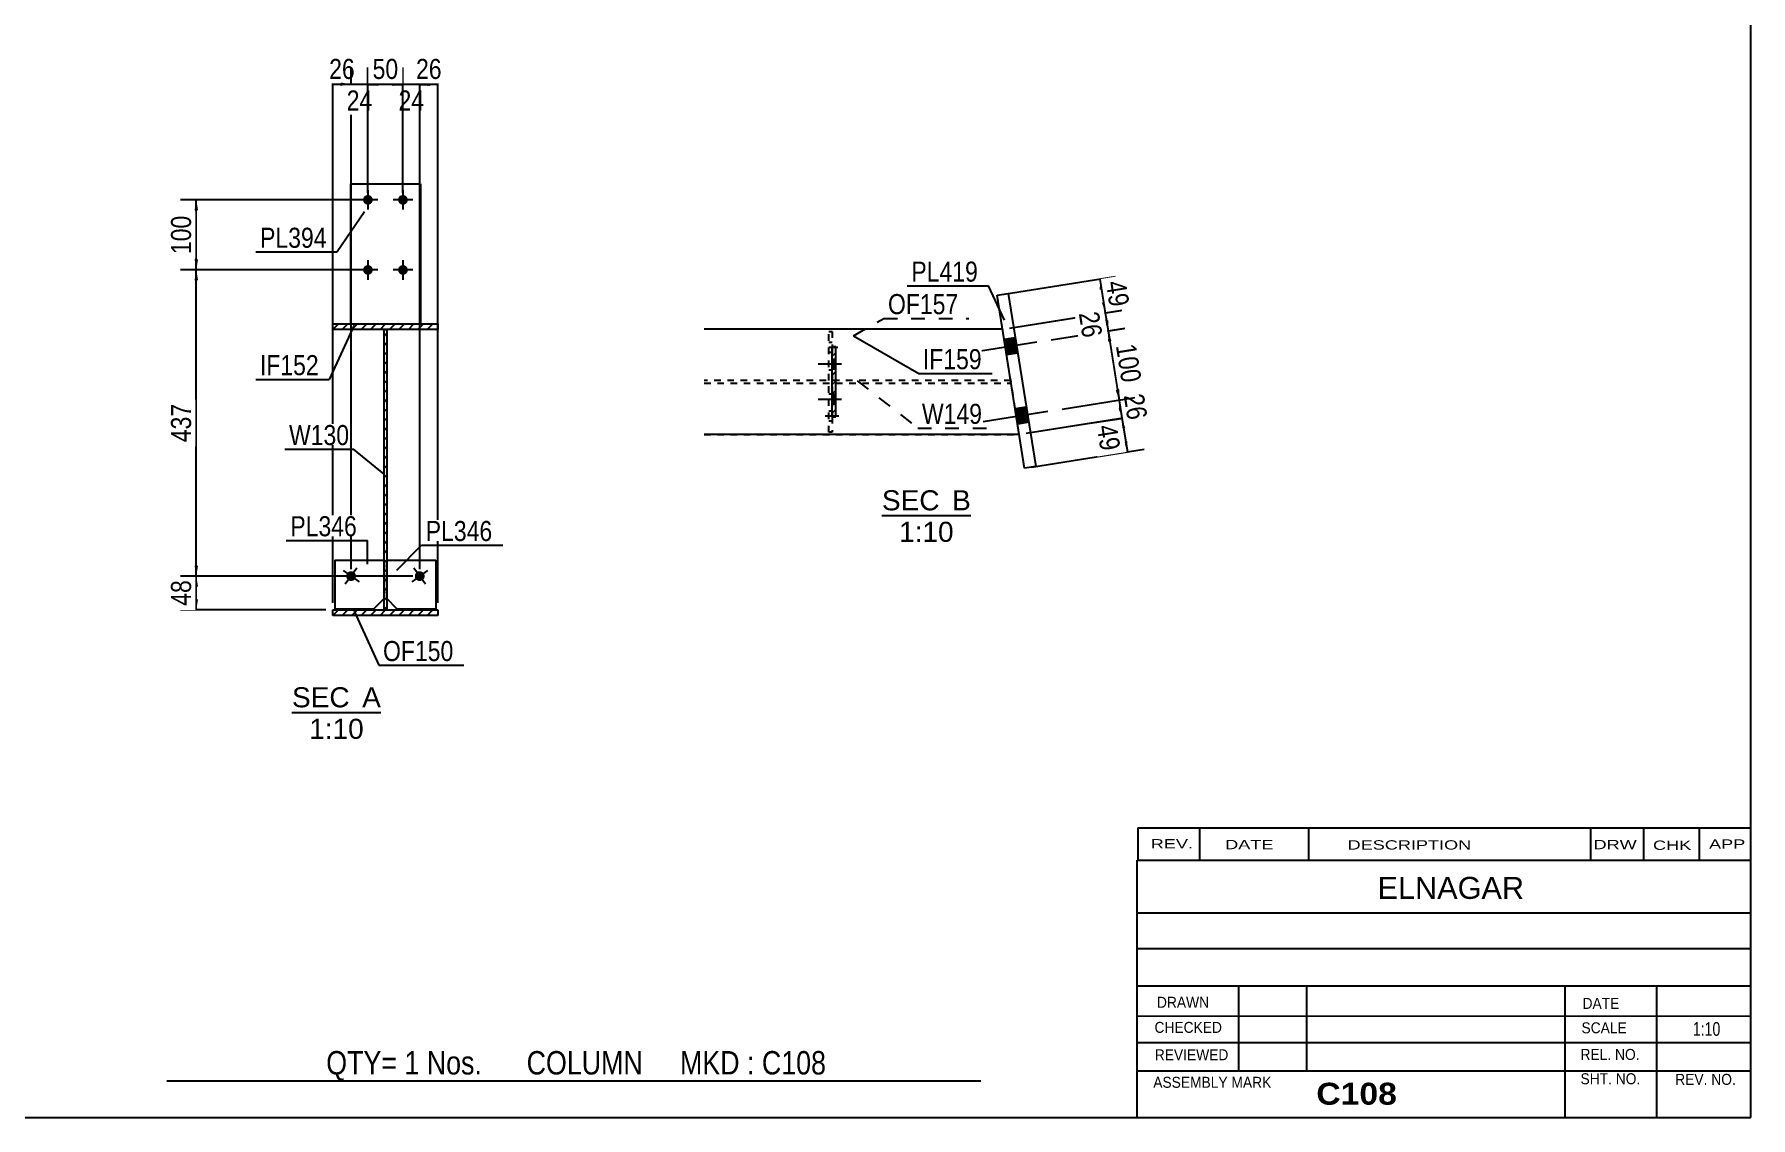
# Model space of a CAD drawing. Header units: millimetres. Extents: x -320 to 83, y -173 to 104.
# Drawn here: x -162.5 to 82.5, y -173.5 to -18.9 of the extents above; entities that cross this region are included whole.
import ezdxf

# ---------------------------------------------------------------- set-up
doc = ezdxf.new("R2010")
doc.units = ezdxf.units.MM
doc.linetypes.add('DXK_LINE_DOT1', pattern=[1.8814, 0.9407, -0.9407])
doc.linetypes.add('DXK_LINE_DOT2', pattern=[3.9198, 1.9599, -1.9599])
doc.styles.add('Arial', font='ARIAL.TTF', dxfattribs={"height": 0.2})
doc.styles.add('Arial Bold', font='ARIALBD.TTF', dxfattribs={"height": 0.2})
doc.styles.add('Arial Narrow', font='ARIALN.TTF', dxfattribs={"height": 0.2})

# ---------------------------------------------------------------- blocks, each defined once
blk = doc.blocks.new('Unknown-624482571-1210')
at = {"color": 5, "linetype": 'Continuous'}
for p, q in [((82.51, -173.46), (82.51, 103.54)), ((-317.49, -173.46), (82.51, -173.46))]:
    blk.add_line(p, q, dxfattribs=at)
blk = doc.blocks.new('Unknown-624482571-12 - 1902')
at = {"color": 1, "linetype": 'Continuous'}
blk.add_line((-125.74, -115.65), (-113.05, -115.65), dxfattribs=at)
at = {"color": 0, "linetype": 'Continuous'}
for points in [[(-117.52, -114.9), (-117.52, -111.9), (-125.74, -111.9), (-125.74, -114.9)], [(-113.05, -114.9), (-113.05, -111.9), (-115.72, -111.9), (-115.72, -114.9)], [(-115.5, -119.4), (-115.5, -116.4), (-123.29, -116.4), (-123.29, -119.4)]]:
    blk.add_wipeout(points, dxfattribs=at)
at = {"color": 136, "linetype": 'Continuous', "style": 'Arial'}
for s, height, p in [('SEC', 2.865, (-125.74, -114.9)), ('A', 2.87, (-115.72, -114.9)), ('1:10', 2.865, (-123.29, -119.4))]:
    blk.add_text(s, height=height, dxfattribs=at).set_placement(p)
blk = doc.blocks.new('Unknown-624482571-13 - 2124')
at = {"color": 1, "linetype": 'Continuous'}
blk.add_line((-41.52, -87.54), (-28.83, -87.54), dxfattribs=at)
at = {"color": 0, "linetype": 'Continuous'}
for points in [[(-33.3, -86.79), (-33.3, -83.79), (-41.52, -83.79), (-41.52, -86.79)], [(-28.83, -86.79), (-28.83, -83.79), (-31.5, -83.79), (-31.5, -86.79)], [(-31.29, -91.29), (-31.29, -88.29), (-39.07, -88.29), (-39.07, -91.29)]]:
    blk.add_wipeout(points, dxfattribs=at)
at = {"color": 136, "linetype": 'Continuous', "style": 'Arial'}
for s, height, p in [('SEC', 2.865, (-41.52, -86.79)), ('B', 2.87, (-31.5, -86.79)), ('1:10', 2.865, (-39.07, -91.29))]:
    blk.add_text(s, height=height, dxfattribs=at).set_placement(p)
blk = doc.blocks.new('Bolt-624482571-1913 - 1902')
at = {"linetype": 'Continuous'}
for points in [[(-114.2, -42.48, -1), (-115.6, -42.48, -1)], [(-109.2, -42.48, -1), (-110.6, -42.48, -1)], [(-114.2, -52.48, -1), (-115.6, -52.48, -1)], [(-109.2, -52.48, -1), (-110.6, -52.48, -1)]]:
    blk.add_hatch(color=3, dxfattribs=at).paths.add_polyline_path(points)
at = {"color": 3, "linetype": 'Continuous'}
for p, q in [((-114.9, -41.08), (-114.9, -43.88)), ((-109.9, -41.08), (-109.9, -43.88)), ((-113.5, -42.48), (-116.3, -42.48)), ((-108.5, -42.48), (-111.3, -42.48)), ((-114.9, -51.08), (-114.9, -53.88)), ((-109.9, -51.08), (-109.9, -53.88)), ((-113.5, -52.48), (-116.3, -52.48)), ((-108.5, -52.48), (-111.3, -52.48))]:
    blk.add_line(p, q, dxfattribs=at)
blk = doc.blocks.new('Bolt-624482571-1914 - 1902')
at = {"linetype": 'Continuous'}
blk.add_hatch(color=3, dxfattribs=at).paths.add_polyline_path([(-107.09, -96.75, -1), (-107.92, -95.61, -1)])
at = {"color": 3, "linetype": 'Continuous'}
for p, q in [((-106.37, -95.36), (-108.64, -97)), ((-106.68, -97.31), (-108.33, -95.05))]:
    blk.add_line(p, q, dxfattribs=at)
blk = doc.blocks.new('Part-624482571-1923 - 1902')
at = {"linetype": 'Continuous'}
h = blk.add_hatch(dxfattribs=at)
h.set_pattern_fill('', scale=0.3, style=0, pattern_type=0)
h.set_pattern_definition([(45, (-112.6043, -100.98), (-0.67352, 0.67352), [])])
h.paths.add_polyline_path([(-112.6, -60.98), (-112.6, -100.98), (-112.2, -100.98), (-112.2, -60.98)])
at = {"color": 2, "linetype": 'Continuous'}
for p, q in [((-112.6, -100.98), (-112.6, -60.98)), ((-112.6, -60.98), (-112.2, -60.98)), ((-112.2, -60.98), (-112.2, -100.98)), ((-112.2, -100.98), (-112.6, -100.98))]:
    blk.add_line(p, q, dxfattribs=at)
blk = doc.blocks.new('Bolt-624482571-1915 - 1902')
at = {"linetype": 'Continuous'}
blk.add_hatch(color=3, dxfattribs=at).paths.add_polyline_path([(-116.89, -95.61, -1), (-117.72, -96.75, -1)])
at = {"color": 3, "linetype": 'Continuous'}
for p, q in [((-118.44, -95.36), (-116.17, -97)), ((-116.48, -95.05), (-118.13, -97.31))]:
    blk.add_line(p, q, dxfattribs=at)
blk = doc.blocks.new('Part-624482571-1932 - 1902')
at = {"color": 2, "linetype": 'Continuous'}
for p, q in [((-117.4, -40.18), (-107.4, -40.18)), ((-117.4, -40.18), (-117.4, -60.18)), ((-107.4, -40.18), (-107.4, -60.18))]:
    blk.add_line(p, q, dxfattribs=at)
at = {"color": 7, "linetype": 'DXK_LINE_DOT1'}
blk.add_line((-117.4, -60.18), (-107.4, -60.18), dxfattribs=at)
blk = doc.blocks.new('Part-624482571-1954 - 1902')
at = {"color": 2, "linetype": 'Continuous'}
for p, q in [((-112.2, -93.88), (-105.2, -93.88)), ((-105.2, -93.88), (-105.2, -100.88)), ((-110.7, -100.88), (-112.2, -99.38)), ((-105.2, -100.88), (-110.7, -100.88))]:
    blk.add_line(p, q, dxfattribs=at)
at = {"color": 7, "linetype": 'DXK_LINE_DOT1'}
blk.add_line((-112.2, -99.38), (-112.2, -93.88), dxfattribs=at)
blk = doc.blocks.new('Part-624482571-1959 - 1902')
at = {"color": 2, "linetype": 'Continuous'}
for p, q in [((-119.6, -93.88), (-112.6, -93.88)), ((-119.6, -93.88), (-119.6, -100.88)), ((-112.6, -99.38), (-114.1, -100.88)), ((-114.1, -100.88), (-119.6, -100.88))]:
    blk.add_line(p, q, dxfattribs=at)
at = {"color": 7, "linetype": 'DXK_LINE_DOT1'}
blk.add_line((-112.6, -93.88), (-112.6, -99.38), dxfattribs=at)
blk = doc.blocks.new('Part-624482571-1972 - 1902')
at = {"linetype": 'Continuous'}
h = blk.add_hatch(dxfattribs=at)
h.set_pattern_fill('', scale=0.3, style=0, pattern_type=0)
h.set_pattern_definition([(45, (-119.9043, -60.98), (-0.67352, 0.67352), [])])
h.paths.add_polyline_path([(-119.9, -60.18), (-119.9, -60.98), (-104.9, -60.98), (-104.9, -60.18)])
at = {"color": 2, "linetype": 'Continuous'}
for p, q in [((-119.9, -60.98), (-119.9, -60.18)), ((-119.9, -60.18), (-104.9, -60.18)), ((-104.9, -60.98), (-119.9, -60.98)), ((-104.9, -60.18), (-104.9, -60.98))]:
    blk.add_line(p, q, dxfattribs=at)
blk = doc.blocks.new('Part-624482571-1980 - 1902')
at = {"linetype": 'Continuous'}
h = blk.add_hatch(dxfattribs=at)
h.set_pattern_fill('', scale=0.3, style=0, pattern_type=0)
h.set_pattern_definition([(45, (-119.9043, -101.78), (-0.67352, 0.67352), [])])
h.paths.add_polyline_path([(-119.9, -100.98), (-119.9, -101.78), (-104.9, -101.78), (-104.9, -100.98)])
at = {"color": 2, "linetype": 'Continuous'}
for p, q in [((-119.9, -101.78), (-119.9, -100.98)), ((-119.9, -100.98), (-104.9, -100.98)), ((-104.9, -101.78), (-119.9, -101.78)), ((-104.9, -100.98), (-104.9, -101.78))]:
    blk.add_line(p, q, dxfattribs=at)
blk = doc.blocks.new('Part-624482571-2192 - 2124')
at = {"color": 7, "linetype": 'DXK_LINE_DOT1'}
for p, q in [((-24.29, -60.95), (-66.89, -60.95)), ((-66.89, -75.95), (-21.91, -75.95))]:
    blk.add_line(p, q, dxfattribs=at)
blk = doc.blocks.new('Bolt-624482571-2128 - 2124')
at = {"linetype": 'Continuous'}
for points in [[(-22.13, -64.35), (-22.48, -62.17), (-24.06, -62.42), (-23.71, -64.6)], [(-22.13, -64.35), (-22.48, -62.17), (-24.06, -62.42), (-23.71, -64.6)], [(-22.13, -64.35), (-22.48, -62.17), (-24.06, -62.42), (-23.71, -64.6)], [(-22.13, -64.35), (-22.48, -62.17), (-24.06, -62.42), (-23.71, -64.6)], [(-20.56, -74.22), (-20.91, -72.05), (-22.49, -72.3), (-22.14, -74.47)], [(-20.56, -74.22), (-20.91, -72.05), (-22.49, -72.3), (-22.14, -74.47)], [(-20.56, -74.22), (-20.91, -72.05), (-22.49, -72.3), (-22.14, -74.47)], [(-20.56, -74.22), (-20.91, -72.05), (-22.49, -72.3), (-22.14, -74.47)]]:
    blk.add_hatch(color=3, dxfattribs=at).paths.add_polyline_path(points)
at = {"color": 3, "linetype": 'Continuous'}
for p, q in [((-19.4, -62.8), (-28.63, -64.26)), ((-19.4, -62.8), (-28.63, -64.26)), ((-19.4, -62.8), (-28.63, -64.26)), ((-19.4, -62.8), (-28.63, -64.26)), ((-22.48, -62.17), (-24.06, -62.42)), ((-22.48, -62.17), (-24.06, -62.42)), ((-22.48, -62.17), (-24.06, -62.42)), ((-22.48, -62.17), (-24.06, -62.42)), ((-22.13, -64.35), (-23.71, -64.6)), ((-22.13, -64.35), (-23.71, -64.6)), ((-22.13, -64.35), (-23.71, -64.6)), ((-22.13, -64.35), (-23.71, -64.6)), ((-17.83, -72.67), (-27.06, -74.14)), ((-17.83, -72.67), (-27.06, -74.14)), ((-17.83, -72.67), (-27.06, -74.14)), ((-17.83, -72.67), (-27.06, -74.14)), ((-20.91, -72.05), (-22.49, -72.3)), ((-20.91, -72.05), (-22.49, -72.3)), ((-20.91, -72.05), (-22.49, -72.3)), ((-20.91, -72.05), (-22.49, -72.3)), ((-20.56, -74.22), (-22.14, -74.47)), ((-20.56, -74.22), (-22.14, -74.47)), ((-20.56, -74.22), (-22.14, -74.47)), ((-20.56, -74.22), (-22.14, -74.47))]:
    blk.add_line(p, q, dxfattribs=at)
blk = doc.blocks.new('Bolt-624482571-2129 - 2124')
at = {"linetype": 'Continuous'}
for points in [[(-48.1, -66.65), (-48.1, -65.25), (-48.6, -65.25), (-48.6, -66.65)], [(-48.1, -71.65), (-48.1, -70.25), (-48.6, -70.25), (-48.6, -71.65)]]:
    blk.add_hatch(color=3, dxfattribs=at).paths.add_polyline_path(points)
at = {"color": 3, "linetype": 'Continuous'}
for p, q in [((-47.3, -65.95), (-50.6, -65.95)), ((-48.1, -65.25), (-48.6, -65.25)), ((-48.1, -66.65), (-48.6, -66.65)), ((-47.3, -70.95), (-50.6, -70.95)), ((-48.1, -70.25), (-48.6, -70.25)), ((-48.1, -71.65), (-48.6, -71.65))]:
    blk.add_line(p, q, dxfattribs=at)
blk = doc.blocks.new('Part-624482571-3544 - 2124')
at = {"color": 7, "linetype": 'DXK_LINE_DOT1'}
for p, q in [((-49.1, -75.65), (-49.1, -68.65)), ((-49.1, -70.15), (-48.6, -70.15)), ((-48.6, -73.45), (-48.6, -75.65)), ((-48.6, -75.65), (-49.1, -75.65))]:
    blk.add_line(p, q, dxfattribs=at)
blk = doc.blocks.new('Part-624482571-2163 - 2124')
at = {"color": 2, "linetype": 'Continuous'}
for p, q in [((-24.29, -60.95), (-66.89, -60.95)), ((-21.91, -75.95), (-66.89, -75.95))]:
    blk.add_line(p, q, dxfattribs=at)
at = {"color": 7, "linetype": 'DXK_LINE_DOT1'}
blk.add_line((-21.91, -75.95), (-24.29, -60.95), dxfattribs=at)
blk = doc.blocks.new('Part-624482571-2147 - 2124')
at = {"color": 2, "linetype": 'Continuous'}
for p, q in [((-25.06, -56.1), (-23.48, -55.85)), ((-21.14, -80.79), (-25.06, -56.1)), ((-23.48, -55.85), (-19.56, -80.54)), ((-19.56, -80.54), (-21.14, -80.79))]:
    blk.add_line(p, q, dxfattribs=at)
blk = doc.blocks.new('Part-624482571-2148 - 2124')
at = {"linetype": 'Continuous'}
h = blk.add_hatch(dxfattribs=at)
h.set_pattern_fill('', scale=0.3, style=0, pattern_type=0)
h.set_pattern_definition([(45, (-48.5983, -63.448), (-0.67352, 0.67352), [])])
h.paths.add_polyline_path([(-48.1, -63.45), (-48.6, -63.45), (-48.6, -73.45), (-48.1, -73.45)])
at = {"color": 7, "linetype": 'DXK_LINE_DOT1'}
for p, q in [((-48.1, -63.45), (-48.6, -63.45)), ((-48.6, -63.45), (-48.6, -73.45)), ((-48.1, -73.45), (-48.1, -63.45)), ((-48.6, -73.45), (-48.1, -73.45))]:
    blk.add_line(p, q, dxfattribs=at)
at = {"color": 2, "linetype": 'Continuous'}
for p, q in [((-48.6, -73.45), (-48.6, -63.45)), ((-48.6, -63.45), (-48.1, -63.45)), ((-48.1, -73.45), (-48.1, -63.45)), ((-48.6, -73.45), (-48.1, -73.45))]:
    blk.add_line(p, q, dxfattribs=at)
blk = doc.blocks.new('Part-624482571-2170 - 2124')
at = {"color": 7, "linetype": 'DXK_LINE_DOT1'}
for p, q in [((-23.13, -68.25), (-66.89, -68.25)), ((-23.13, -68.65), (-23.13, -68.25)), ((-66.89, -68.65), (-23.13, -68.65))]:
    blk.add_line(p, q, dxfattribs=at)
blk = doc.blocks.new('Part-624482571-2201 - 2124')
at = {"color": 7, "linetype": 'DXK_LINE_DOT1'}
for p, q in [((-49.1, -68.25), (-49.1, -61.25)), ((-49.1, -61.25), (-48.6, -61.25)), ((-48.6, -61.25), (-48.6, -63.45)), ((-49.1, -66.75), (-48.6, -66.75))]:
    blk.add_line(p, q, dxfattribs=at)
blk = doc.blocks.new('Bolt-624482571-2202 - 2124')
at = {"color": 3, "linetype": 'DXK_LINE_DOT2'}
for p, q in [((-47.65, -73.35), (-50.95, -73.35)), ((-48.6, -72.65), (-49.1, -72.65)), ((-48.6, -74.05), (-49.1, -74.05))]:
    blk.add_line(p, q, dxfattribs=at)
blk = doc.blocks.new('Bolt-624482571-2203 - 2124')
at = {"color": 3, "linetype": 'DXK_LINE_DOT2'}
for p, q in [((-48.6, -62.85), (-49.1, -62.85)), ((-47.8, -63.55), (-49.1, -63.55)), ((-48.6, -64.25), (-49.1, -64.25))]:
    blk.add_line(p, q, dxfattribs=at)
blk = doc.blocks.new('StraightDimension-624482571-2090 - 1902')
at = {"linetype": 'Continuous'}
for points in [[(-111.4, -25.73), (-109.9, -25.98), (-111.4, -26.23)], [(-106, -26.23), (-107.5, -25.98), (-106, -25.73)]]:
    blk.add_hatch(color=7, dxfattribs=at).paths.add_polyline_path(points)
at = {"color": 7, "linetype": 'Continuous'}
for p, q in [((-109.9, -41.48), (-109.9, -23.58)), ((-107.5, -95.18), (-107.5, -23.58)), ((-109.9, -25.98), (-107.5, -25.98))]:
    blk.add_line(p, q, dxfattribs=at)
at = {"color": 0}
blk.add_wipeout([(-106.28, -30.33), (-106.28, -26.13), (-111.13, -26.13), (-111.13, -30.33)], dxfattribs=at)
at = {"color": 3, "style": 'Arial Narrow'}
blk.add_text('24', height=2.863, dxfattribs=at).set_placement((-110.53, -29.73))
blk = doc.blocks.new('StraightDimension-624482571-2048 - 1902')
at = {"linetype": 'Continuous'}
for points in [[(-118.4, -26.23), (-119.9, -25.98), (-118.4, -25.73)], [(-118.8, -25.73), (-117.3, -25.98), (-118.8, -26.23)]]:
    blk.add_hatch(color=7, dxfattribs=at).paths.add_polyline_path(points)
at = {"color": 7, "linetype": 'Continuous'}
for p, q in [((-119.9, -99.98), (-119.9, -23.73)), ((-117.3, -95.18), (-117.3, -23.73)), ((-119.9, -25.98), (-117.3, -25.98))]:
    blk.add_line(p, q, dxfattribs=at)
at = {"color": 0}
blk.add_wipeout([(-116.18, -25.83), (-116.18, -21.63), (-121.03, -21.63), (-121.03, -25.83)], dxfattribs=at)
at = {"color": 3, "style": 'Arial Narrow'}
blk.add_text('26', height=2.863, dxfattribs=at).set_placement((-120.43, -25.23))
blk = doc.blocks.new('StraightDimension-624482571-2005 - 1902')
at = {"linetype": 'Continuous'}
for points in [[(-139.65, -97.68), (-139.4, -96.18), (-139.15, -97.68)], [(-139.15, -99.48), (-139.4, -100.98), (-139.65, -99.48)]]:
    blk.add_hatch(color=7, dxfattribs=at).paths.add_polyline_path(points)
at = {"color": 7, "linetype": 'Continuous'}
for p, q in [((-108.5, -96.18), (-141.65, -96.18)), ((-139.4, -100.98), (-139.4, -96.18)), ((-120.9, -100.98), (-141.65, -100.98))]:
    blk.add_line(p, q, dxfattribs=at)
at = {"color": 0}
blk.add_wipeout([(-139.55, -96.15), (-143.75, -96.15), (-143.75, -101.01), (-139.55, -101.01)], dxfattribs=at)
at = {"color": 3, "style": 'Arial Narrow'}
blk.add_text('48', height=2.863, rotation=90.0002, dxfattribs=at).set_placement((-140.15, -100.41))
blk = doc.blocks.new('StraightDimension-624482571-2064 - 1902')
at = {"linetype": 'Continuous'}
for points in [[(-118.8, -25.73), (-117.3, -25.98), (-118.8, -26.23)], [(-113.4, -26.23), (-114.9, -25.98), (-113.4, -25.73)]]:
    blk.add_hatch(color=7, dxfattribs=at).paths.add_polyline_path(points)
at = {"color": 7, "linetype": 'Continuous'}
for p, q in [((-117.3, -95.18), (-117.3, -23.58)), ((-114.9, -41.48), (-114.9, -23.58)), ((-117.3, -25.98), (-114.9, -25.98))]:
    blk.add_line(p, q, dxfattribs=at)
at = {"color": 0}
blk.add_wipeout([(-113.68, -30.33), (-113.68, -26.13), (-118.53, -26.13), (-118.53, -30.33)], dxfattribs=at)
at = {"color": 3, "style": 'Arial Narrow'}
blk.add_text('24', height=2.863, dxfattribs=at).set_placement((-117.93, -29.73))
blk = doc.blocks.new('StraightDimension-624482571-2021 - 1902')
at = {"linetype": 'Continuous'}
for points in [[(-139.65, -53.98), (-139.4, -52.48), (-139.15, -53.98)], [(-139.15, -94.68), (-139.4, -96.18), (-139.65, -94.68)]]:
    blk.add_hatch(color=7, dxfattribs=at).paths.add_polyline_path(points)
at = {"color": 7, "linetype": 'Continuous'}
for p, q in [((-115.9, -52.48), (-141.65, -52.48)), ((-139.4, -96.18), (-139.4, -52.48)), ((-108.5, -96.18), (-141.65, -96.18))]:
    blk.add_line(p, q, dxfattribs=at)
at = {"color": 0}
blk.add_wipeout([(-139.55, -70.99), (-143.75, -70.99), (-143.75, -77.67), (-139.55, -77.67)], dxfattribs=at)
at = {"color": 3, "style": 'Arial Narrow'}
blk.add_text('437', height=2.863, rotation=90.0002, dxfattribs=at).set_placement((-140.15, -77.07))
blk = doc.blocks.new('StraightDimension-624482571-2080 - 1902')
at = {"linetype": 'Continuous'}
for points in [[(-113.4, -26.23), (-114.9, -25.98), (-113.4, -25.73)], [(-111.4, -25.73), (-109.9, -25.98), (-111.4, -26.23)]]:
    blk.add_hatch(color=7, dxfattribs=at).paths.add_polyline_path(points)
at = {"color": 7, "linetype": 'Continuous'}
for p, q in [((-114.9, -41.48), (-114.9, -23.73)), ((-109.9, -41.48), (-109.9, -23.73)), ((-114.9, -25.98), (-109.9, -25.98))]:
    blk.add_line(p, q, dxfattribs=at)
at = {"color": 0}
blk.add_wipeout([(-109.98, -25.83), (-109.98, -21.63), (-114.83, -21.63), (-114.83, -25.83)], dxfattribs=at)
at = {"color": 3, "style": 'Arial Narrow'}
blk.add_text('50', height=2.863, dxfattribs=at).set_placement((-114.23, -25.23))
blk = doc.blocks.new('StraightDimension-624482571-2037 - 1902')
at = {"linetype": 'Continuous'}
for points in [[(-139.65, -43.98), (-139.4, -42.48), (-139.15, -43.98)], [(-139.15, -50.98), (-139.4, -52.48), (-139.65, -50.98)]]:
    blk.add_hatch(color=7, dxfattribs=at).paths.add_polyline_path(points)
at = {"color": 7, "linetype": 'Continuous'}
for p, q in [((-115.9, -42.48), (-141.65, -42.48)), ((-139.4, -52.48), (-139.4, -42.48)), ((-115.9, -52.48), (-141.65, -52.48))]:
    blk.add_line(p, q, dxfattribs=at)
at = {"color": 0}
blk.add_wipeout([(-139.55, -44.14), (-143.75, -44.14), (-143.75, -50.82), (-139.55, -50.82)], dxfattribs=at)
at = {"color": 3, "style": 'Arial Narrow'}
blk.add_text('100', height=2.863, rotation=90.0002, dxfattribs=at).set_placement((-140.15, -50.22))
blk = doc.blocks.new('StraightDimension-624482571-2106 - 1902')
at = {"linetype": 'Continuous'}
for points in [[(-106, -26.23), (-107.5, -25.98), (-106, -25.73)], [(-106.4, -25.73), (-104.9, -25.98), (-106.4, -26.23)]]:
    blk.add_hatch(color=7, dxfattribs=at).paths.add_polyline_path(points)
at = {"color": 7, "linetype": 'Continuous'}
for p, q in [((-107.5, -95.18), (-107.5, -23.73)), ((-104.9, -99.98), (-104.9, -23.73)), ((-107.5, -25.98), (-104.9, -25.98))]:
    blk.add_line(p, q, dxfattribs=at)
at = {"color": 0}
blk.add_wipeout([(-103.78, -25.83), (-103.78, -21.63), (-108.63, -21.63), (-108.63, -25.83)], dxfattribs=at)
at = {"color": 3, "style": 'Arial Narrow'}
blk.add_text('26', height=2.863, dxfattribs=at).set_placement((-108.03, -25.23))
blk = doc.blocks.new('StraightDimension-624482571-4343 - 2124')
at = {"linetype": 'Continuous'}
for points in [[(-10.41, -55.29), (-10.4, -53.77), (-9.92, -55.21)], [(-9.62, -57.1), (-9.63, -58.62), (-10.11, -57.17)]]:
    blk.add_hatch(color=7, dxfattribs=at).paths.add_polyline_path(points)
at = {"color": 7, "linetype": 'Continuous'}
for p, q in [((-24.08, -55.95), (-8.18, -53.42)), ((-10.4, -53.77), (-9.63, -58.62)), ((-23.31, -60.79), (-7.41, -58.26))]:
    blk.add_line(p, q, dxfattribs=at)
at = {"color": 0}
blk.add_wipeout([(-9.49, -58.57), (-5.34, -57.91), (-6.1, -53.11), (-10.25, -53.77)], dxfattribs=at)
at = {"color": 3, "style": 'Arial Narrow'}
blk.add_text('49', height=2.863, rotation=-80.9647, dxfattribs=at).set_placement((-9.56, -54.27))
blk = doc.blocks.new('StraightDimension-624482571-4339 - 2124')
at = {"linetype": 'Continuous'}
for points in [[(-7.26, -75.14), (-7.25, -73.62), (-6.76, -75.06)], [(-6.46, -76.94), (-6.47, -78.46), (-6.96, -77.02)]]:
    blk.add_hatch(color=7, dxfattribs=at).paths.add_polyline_path(points)
at = {"color": 7, "linetype": 'Continuous'}
for p, q in [((-20.92, -75.79), (-4.88, -73.24)), ((-7.25, -73.62), (-6.47, -78.46)), ((-20.15, -80.64), (-4.1, -78.08))]:
    blk.add_line(p, q, dxfattribs=at)
at = {"color": 0}
blk.add_wipeout([(-10.77, -79.12), (-6.63, -78.46), (-7.39, -73.66), (-11.54, -74.32)], dxfattribs=at)
at = {"color": 3, "style": 'Arial Narrow'}
blk.add_text('49', height=2.863, rotation=-80.9647, dxfattribs=at).set_placement((-10.85, -74.82))
blk = doc.blocks.new('StraightDimension-624482571-4340 - 2124')
at = {"linetype": 'Continuous'}
for points in [[(-7.66, -72.58), (-7.65, -71.05), (-7.17, -72.5)], [(-7.23, -72.1), (-7.25, -73.62), (-7.73, -72.17)]]:
    blk.add_hatch(color=7, dxfattribs=at).paths.add_polyline_path(points)
at = {"color": 7, "linetype": 'Continuous'}
for p, q in [((-15.8, -72.35), (-5.43, -70.7)), ((-7.65, -71.05), (-7.25, -73.62)), ((-20.92, -75.79), (-5.02, -73.26))]:
    blk.add_line(p, q, dxfattribs=at)
at = {"color": 0}
blk.add_wipeout([(-6.92, -74.71), (-2.77, -74.05), (-3.53, -69.25), (-7.68, -69.91)], dxfattribs=at)
at = {"color": 3, "style": 'Arial Narrow'}
blk.add_text('26', height=2.863, rotation=-80.9647, dxfattribs=at).set_placement((-7, -70.41))
blk = doc.blocks.new('StraightDimension-624482571-4341 - 2124')
at = {"linetype": 'Continuous'}
for points in [[(-9.23, -62.7), (-9.22, -61.18), (-8.74, -62.62)], [(-7.64, -69.53), (-7.65, -71.05), (-8.14, -69.61)]]:
    blk.add_hatch(color=7, dxfattribs=at).paths.add_polyline_path(points)
at = {"color": 7, "linetype": 'Continuous'}
for p, q in [((-17.37, -62.47), (-7, -60.83)), ((-9.22, -61.18), (-7.65, -71.05)), ((-15.8, -72.35), (-5.43, -70.7))]:
    blk.add_line(p, q, dxfattribs=at)
at = {"color": 0}
blk.add_wipeout([(-7.77, -69.39), (-3.62, -68.73), (-4.67, -62.13), (-8.81, -62.79)], dxfattribs=at)
at = {"color": 3, "style": 'Arial Narrow'}
blk.add_text('100', height=2.863, rotation=-80.9647, dxfattribs=at).set_placement((-8.13, -63.29))
blk = doc.blocks.new('StraightDimension-624482571-4342 - 2124')
at = {"linetype": 'Continuous'}
for points in [[(-9.64, -60.14), (-9.63, -58.62), (-9.15, -60.06)], [(-9.21, -59.66), (-9.22, -61.18), (-9.71, -59.74)]]:
    blk.add_hatch(color=7, dxfattribs=at).paths.add_polyline_path(points)
at = {"color": 7, "linetype": 'Continuous'}
for p, q in [((-23.31, -60.79), (-7.26, -58.24)), ((-9.63, -58.62), (-9.22, -61.18)), ((-17.37, -62.47), (-6.85, -60.8))]:
    blk.add_line(p, q, dxfattribs=at)
at = {"color": 0}
blk.add_wipeout([(-13.34, -62.98), (-9.19, -62.32), (-9.96, -57.52), (-14.1, -58.18)], dxfattribs=at)
at = {"color": 3, "style": 'Arial Narrow'}
blk.add_text('26', height=2.863, rotation=-80.9647, dxfattribs=at).set_placement((-13.42, -58.68))
blk = doc.blocks.new('CBS_REVISION-624482571-7378')
at = {"color": 7, "linetype": 'Continuous'}
for p, q in [((-5, -132.08), (82.5, -132.08)), ((-5, -132.08), (-5, -136.71)), ((3.8, -132.08), (3.8, -136.71)), ((19.39, -132.08), (19.39, -136.65)), ((59.65, -132.08), (59.65, -136.71)), ((67.19, -132.08), (67.19, -136.71)), ((75.14, -132.08), (75.14, -136.71)), ((-5, -136.71), (82.5, -136.71))]:
    blk.add_line(p, q, dxfattribs=at)
at = {"color": 7, "style": 'Arial Narrow', "width": 1.7}
for s, height, p in [('REV.', 1.326, (-3.13, -135.04)), ('DATE', 1.326, (7.49, -135.15)), ('DESCRIPTION', 1.3257, (24.97, -135.2)), ('DRW', 1.326, (60.08, -135.15)), ('CHK', 1.326, (68.57, -135.24)), ('APP', 1.326, (76.57, -135.08))]:
    blk.add_text(s, height=height, dxfattribs=at).set_placement(p)
blk = doc.blocks.new('CBS_CALLOFF-624482571-7376')
at = {"color": 7, "linetype": 'Continuous'}
blk.add_line((-143.61, -168.19), (-27.38, -168.21), dxfattribs=at)
at = {"color": 3, "linetype": 'Continuous', "style": 'Arial Narrow'}
blk.add_text('QTY= 1 Nos.      COLUMN     MKD : C108', height=3.3405, dxfattribs=at).set_placement((-120.85, -167.3))
blk = doc.blocks.new('CBS_NAME_BLOG-624482571-7377')
at = {"color": 7, "linetype": 'Continuous'}
for p, q in [((-5.08, -136.71), (82.44, -136.71)), ((-5.08, -173.42), (-5.08, -136.71)), ((-5.08, -144.25), (82.44, -144.25)), ((-5.01, -149.3), (82.51, -149.3)), ((-5.08, -154.67), (82.44, -154.67)), ((9.44, -166.78), (9.44, -154.68)), ((19.13, -166.76), (19.13, -154.69)), ((56.04, -173.42), (56.04, -154.69)), ((69.09, -173.42), (69.09, -154.68)), ((-5.07, -158.97), (82.51, -158.95)), ((-5.08, -162.72), (82.44, -162.72)), ((-5.08, -166.76), (82.44, -166.76)), ((-5.08, -173.46), (82.51, -173.46))]:
    blk.add_line(p, q, dxfattribs=at)
at = {"color": 3, "linetype": 'Continuous', "style": 'Arial'}
blk.add_text('ELNAGAR', height=3.133, dxfattribs=at).set_placement((29.24, -142.24))
at = {"color": 3, "linetype": 'Continuous'}
for s, height, style, width, p in [('DRAWN', 1.566, 'Arial', 0.9, (-2.25, -157.78)), ('DATE', 1.566, 'Arial', 0.9, (58.51, -157.94)), ('CHECKED', 1.566, 'Arial', 0.9, (-2.6, -161.36)), ('SCALE', 1.566, 'Arial', 0.9, (58.36, -161.42)), ('1:10', 1.957, 'Arial Narrow', 0.9, (74.25, -161.78)), ('REVIEWED', 1.566, 'Arial', 0.9, (-2.56, -165.27)), ('REL. NO.', 1.566, 'Arial', 0.9, (58.22, -165.22)), ('ASSEMBLY MARK', 1.5663, 'Arial', 0.9, (-2.78, -169.2)), ('C108', 3.131, 'Arial Bold', 1.1, (20.5, -171.61)), ('SHT. NO.', 1.566, 'Arial', 0.9, (58.22, -168.69)), ('REV. NO.', 1.566, 'Arial', 0.9, (71.74, -168.78))]:
    blk.add_text(s, height=height, dxfattribs=dict(at, style=style, width=width)).set_placement(p)
blk = doc.blocks.new('Mark-624482571-1919 - 1902')
at = {"color": 0}
blk.add_wipeout([(-117.57, -77.48), (-117.57, -74.48), (-126.16, -74.48), (-126.16, -77.48)], dxfattribs=at)
blk.add_wipeout([(-117.57, -77.48), (-117.57, -74.48), (-126.16, -74.48), (-126.16, -77.48)], dxfattribs=at)
at = {"color": 7, "linetype": 'Continuous'}
for p in [(-126.76, -78.08), (-112.6, -81.62)]:
    blk.add_line(p, (-116.97, -78.08), dxfattribs=at)
at = {"color": 3, "style": 'Arial Narrow'}
blk.add_text('W130', height=2.863, dxfattribs=at).set_placement((-126.16, -77.48))
blk = doc.blocks.new('Mark-624482571-1950 - 1902')
at = {"color": 0}
blk.add_wipeout([(-97.14, -91.17), (-97.14, -88.17), (-106.64, -88.17), (-106.64, -91.17)], dxfattribs=at)
blk.add_wipeout([(-97.14, -91.17), (-97.14, -88.17), (-106.64, -88.17), (-106.64, -91.17)], dxfattribs=at)
at = {"color": 7, "linetype": 'Continuous'}
for p, q in [((-110.77, -95.31), (-107.24, -91.77)), ((-107.24, -91.77), (-95.64, -91.77))]:
    blk.add_line(p, q, dxfattribs=at)
at = {"color": 3, "style": 'Arial Narrow'}
blk.add_text('PL346', height=2.863, dxfattribs=at).set_placement((-106.64, -91.17))
blk = doc.blocks.new('Mark-624482571-1955 - 1902')
at = {"color": 7, "linetype": 'Continuous'}
blk.add_line((-114.97, -94.45), (-114.97, -91.09), dxfattribs=at)
at = {"color": 0}
blk.add_wipeout([(-116.47, -90.49), (-116.47, -87.49), (-125.97, -87.49), (-125.97, -90.49)], dxfattribs=at)
blk.add_wipeout([(-116.47, -90.49), (-116.47, -87.49), (-125.97, -87.49), (-125.97, -90.49)], dxfattribs=at)
at = {"color": 7, "linetype": 'Continuous'}
blk.add_line((-126.57, -91.09), (-114.97, -91.09), dxfattribs=at)
at = {"color": 3, "style": 'Arial Narrow'}
blk.add_text('PL346', height=2.863, dxfattribs=at).set_placement((-125.97, -90.49))
blk = doc.blocks.new('Mark-624482571-1968 - 1902')
at = {"color": 7, "linetype": 'Continuous'}
blk.add_line((-116.87, -60.37), (-120.41, -68.1), dxfattribs=at)
at = {"color": 0}
blk.add_wipeout([(-121.91, -67.5), (-121.91, -64.5), (-130.32, -64.5), (-130.32, -67.5)], dxfattribs=at)
blk.add_wipeout([(-121.91, -67.5), (-121.91, -64.5), (-130.32, -64.5), (-130.32, -67.5)], dxfattribs=at)
at = {"color": 7, "linetype": 'Continuous'}
blk.add_line((-130.92, -68.1), (-120.41, -68.1), dxfattribs=at)
at = {"color": 3, "style": 'Arial Narrow'}
blk.add_text('IF152', height=2.863, dxfattribs=at).set_placement((-130.32, -67.5))
blk = doc.blocks.new('Mark-624482571-1976 - 1902')
at = {"color": 0}
blk.add_wipeout([(-102.69, -108.3), (-102.69, -105.3), (-112.74, -105.3), (-112.74, -108.3)], dxfattribs=at)
blk.add_wipeout([(-102.69, -108.3), (-102.69, -105.3), (-112.74, -105.3), (-112.74, -108.3)], dxfattribs=at)
at = {"color": 7, "linetype": 'Continuous'}
for p, q in [((-116.87, -101.17), (-113.34, -108.9)), ((-113.34, -108.9), (-101.19, -108.9))]:
    blk.add_line(p, q, dxfattribs=at)
at = {"color": 3, "style": 'Arial Narrow'}
blk.add_text('OF150', height=2.863, dxfattribs=at).set_placement((-112.74, -108.3))
blk = doc.blocks.new('Mark-624482571-4534 - 1902')
at = {"color": 7, "linetype": 'Continuous'}
blk.add_line((-115.37, -44.21), (-119.29, -49.92), dxfattribs=at)
at = {"color": 0}
blk.add_wipeout([(-120.79, -49.32), (-120.79, -46.32), (-130.29, -46.32), (-130.29, -49.32)], dxfattribs=at)
blk.add_wipeout([(-120.79, -49.32), (-120.79, -46.32), (-130.29, -46.32), (-130.29, -49.32)], dxfattribs=at)
at = {"color": 7, "linetype": 'Continuous'}
blk.add_line((-130.89, -49.92), (-119.29, -49.92), dxfattribs=at)
at = {"color": 3, "style": 'Arial Narrow'}
blk.add_text('PL394', height=2.863, dxfattribs=at).set_placement((-130.29, -49.32))
blk = doc.blocks.new('Mark-624482571-2143 - 2124')
at = {"color": 7, "linetype": 'Continuous'}
blk.add_line((-24.02, -59.64), (-26.31, -54.75), dxfattribs=at)
at = {"color": 0}
blk.add_wipeout([(-27.81, -54.15), (-27.81, -51.15), (-37.31, -51.15), (-37.31, -54.15)], dxfattribs=at)
blk.add_wipeout([(-27.81, -54.15), (-27.81, -51.15), (-37.31, -51.15), (-37.31, -54.15)], dxfattribs=at)
at = {"color": 7, "linetype": 'Continuous'}
blk.add_line((-37.91, -54.75), (-26.31, -54.75), dxfattribs=at)
at = {"color": 3, "style": 'Arial Narrow'}
blk.add_text('PL419', height=2.863, dxfattribs=at).set_placement((-37.31, -54.15))
blk = doc.blocks.new('Mark-624482571-4447 - 2124')
at = {"color": 0}
blk.add_wipeout([(-27.26, -66.65), (-27.26, -63.65), (-35.67, -63.65), (-35.67, -66.65)], dxfattribs=at)
blk.add_wipeout([(-27.26, -66.65), (-27.26, -63.65), (-35.67, -63.65), (-35.67, -66.65)], dxfattribs=at)
at = {"color": 7, "linetype": 'Continuous'}
for p, q in [((-45.58, -61.89), (-36.27, -67.25)), ((-36.27, -67.25), (-25.76, -67.25))]:
    blk.add_line(p, q, dxfattribs=at)
at = {"color": 3, "style": 'Arial Narrow'}
blk.add_text('IF159', height=2.863, dxfattribs=at).set_placement((-35.67, -66.65))
blk = doc.blocks.new('Mark-624482571-4450 - 2124')
at = {"color": 0}
blk.add_wipeout([(-27.21, -74.45), (-27.21, -71.45), (-35.8, -71.45), (-35.8, -74.45)], dxfattribs=at)
blk.add_wipeout([(-27.21, -74.45), (-27.21, -71.45), (-35.8, -71.45), (-35.8, -74.45)], dxfattribs=at)
at = {"color": 7, "linetype": 'DXK_LINE_DOT2'}
for p, q in [((-45.04, -68.31), (-36.4, -75.05)), ((-36.4, -75.05), (-25.71, -75.05))]:
    blk.add_line(p, q, dxfattribs=at)
at = {"color": 3, "style": 'Arial Narrow'}
blk.add_text('W149', height=2.863, dxfattribs=at).set_placement((-35.8, -74.45))
blk = doc.blocks.new('Mark-624482571-4453 - 2124')
at = {"color": 0}
blk.add_wipeout([(-30.6, -58.79), (-30.6, -55.79), (-40.65, -55.79), (-40.65, -58.79)], dxfattribs=at)
blk.add_wipeout([(-30.6, -58.79), (-30.6, -55.79), (-40.65, -55.79), (-40.65, -58.79)], dxfattribs=at)
at = {"color": 7, "linetype": 'DXK_LINE_DOT2'}
for p, q in [((-45.58, -61.89), (-41.25, -59.39)), ((-41.25, -59.39), (-29.1, -59.39))]:
    blk.add_line(p, q, dxfattribs=at)
at = {"color": 3, "style": 'Arial Narrow'}
blk.add_text('OF157', height=2.863, dxfattribs=at).set_placement((-40.65, -58.79))

msp = doc.modelspace()

# ---------------------------------------------------------------- block references
for name in ['Unknown-624482571-1210', 'Part-624482571-1932 - 1902', 'Bolt-624482571-1913 - 1902', 'Part-624482571-2147 - 2124', 'Part-624482571-1972 - 1902', 'Part-624482571-1923 - 1902', 'Part-624482571-2192 - 2124', 'Part-624482571-2163 - 2124', 'Part-624482571-2201 - 2124', 'Bolt-624482571-2203 - 2124', 'Part-624482571-2148 - 2124', 'Bolt-624482571-2128 - 2124', 'Bolt-624482571-2129 - 2124', 'Part-624482571-2170 - 2124', 'Part-624482571-3544 - 2124', 'Bolt-624482571-2202 - 2124', 'Part-624482571-1959 - 1902', 'Bolt-624482571-1915 - 1902', 'Part-624482571-1954 - 1902', 'Bolt-624482571-1914 - 1902', 'Part-624482571-1980 - 1902', 'CBS_REVISION-624482571-7378', 'CBS_NAME_BLOG-624482571-7377', 'CBS_CALLOFF-624482571-7376']:
    msp.add_blockref(name, (0, 0))

# ---------------------------------------------------------------- next in the draw order: block references
for name in ['StraightDimension-624482571-2048 - 1902', 'StraightDimension-624482571-2090 - 1902', 'StraightDimension-624482571-4343 - 2124', 'Mark-624482571-4447 - 2124', 'StraightDimension-624482571-4339 - 2124', 'Unknown-624482571-13 - 2124', 'Unknown-624482571-12 - 1902']:
    msp.add_blockref(name, (0, 0))

# ---------------------------------------------------------------- next in the draw order: block references
for name in ['Mark-624482571-4450 - 2124', 'StraightDimension-624482571-4340 - 2124', 'StraightDimension-624482571-2005 - 1902']:
    msp.add_blockref(name, (0, 0))

# ---------------------------------------------------------------- next in the draw order: block references
for name in ['StraightDimension-624482571-2064 - 1902', 'StraightDimension-624482571-4341 - 2124']:
    msp.add_blockref(name, (0, 0))

# ---------------------------------------------------------------- next in the draw order: block references
for name in ['StraightDimension-624482571-2080 - 1902', 'StraightDimension-624482571-2021 - 1902', 'StraightDimension-624482571-4342 - 2124']:
    msp.add_blockref(name, (0, 0))

# ---------------------------------------------------------------- next in the draw order: block references
for name in ['StraightDimension-624482571-2106 - 1902', 'StraightDimension-624482571-2037 - 1902', 'Mark-624482571-2143 - 2124', 'Mark-624482571-1968 - 1902', 'Mark-624482571-1919 - 1902', 'Mark-624482571-1955 - 1902']:
    msp.add_blockref(name, (0, 0))

# ---------------------------------------------------------------- next in the draw order: block references
for name in ['Mark-624482571-4534 - 1902', 'Mark-624482571-4453 - 2124', 'Mark-624482571-1950 - 1902', 'Mark-624482571-1976 - 1902']:
    msp.add_blockref(name, (0, 0))

doc.saveas('drawing.dxf')
